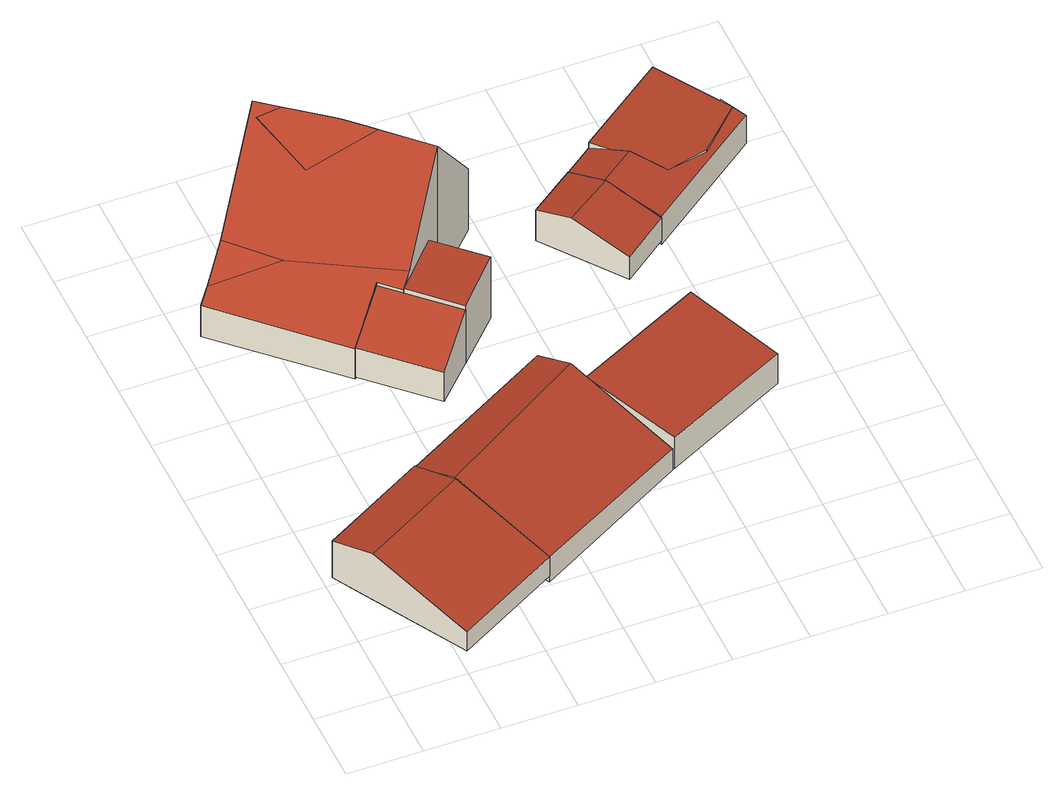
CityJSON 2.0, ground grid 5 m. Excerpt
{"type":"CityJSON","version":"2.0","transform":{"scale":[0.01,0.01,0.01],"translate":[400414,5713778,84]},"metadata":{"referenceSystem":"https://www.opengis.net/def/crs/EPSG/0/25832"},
"CityObjects":{
"building1":{"type":"Building","attributes":{"name":"05913000705900101 005","LoD1_datenquelleDachhoehe":"1000","LoD1_bezugspunktDach":"2200","GebaeudeHoehe":3.8,"LoD1_AnlassartAlkis":300500,"LoD1_datenquelleBodenhoehe":"1000","LoD1_datenquelleLage":"1000","LoD2_datenquelleBodenhoehe":"1000","LoD2_datenquelleDachhoehe":"1000","LoD2_datenquelleLage":"1000","LoD2_FFDatum":"2020-02-06","LoD3_datenquelleBodenhoehe":"1000","LoD3_datenquelleDachhoehe":"1000","LoD3_datenquelleLage":"1000","LoD3_FFDatum":"2019-10-16","LoD3_FirstGenerationBy":"Hochschule Niederrhein, iPattern Institut, 2019","measuredHeight":3.8,"roofType":"1000","storeysAboveGround":0},"address":[{"locality":"Dortmund","thoroughfareName":"Bönninghauser Straße","thoroughfareNumber":"101"}],"geometry":[{"type":"MultiSurface","lod":"2","boundaries":[[[0,1,2,3]],[[0,3,4,5]],[[6,7,8,9,10,11]],[[8,6,4,3,2]],[[9,8,2,1]],[[11,9,1,0,5]],[[6,11,5,4]]],"semantics":{"surfaces":[{"type":"RoofSurface"},{"type":"GroundSurface"},{"type":"WallSurface"}],"values":[0,0,1,2,2,2,2]}}]},
"building2":{"type":"Building","attributes":{"name":"05913000705900101 006","LoD1_datenquelleDachhoehe":"1000","LoD1_bezugspunktDach":"2200","GebaeudeHoehe":4.5,"LoD1_AnlassartAlkis":300500,"LoD1_datenquelleBodenhoehe":"1000","LoD1_datenquelleLage":"1000","LoD2_datenquelleBodenhoehe":"1000","LoD2_datenquelleDachhoehe":"1000","LoD2_datenquelleLage":"1000","LoD2_FFDatum":"2020-02-06","LoD3_datenquelleBodenhoehe":"1000","LoD3_datenquelleDachhoehe":"1000","LoD3_datenquelleLage":"1000","LoD3_FFDatum":"2019-10-16","LoD3_FirstGenerationBy":"Hochschule Niederrhein, iPattern Institut, 2019","measuredHeight":4.5,"roofType":"9999","storeysAboveGround":0},"address":[{"locality":"Dortmund","thoroughfareName":"Bönninghauser Straße","thoroughfareNumber":"101"}],"geometry":[{"type":"MultiSurface","lod":"2","boundaries":[[[12,13,14,15,16]],[[15,17,18,19,16]],[[20,21,22,23,24,25,26,27]],[[23,20,18,17,15,14]],[[24,23,14,13]],[[27,24,13,12,16,19]],[[20,27,19,18]]],"semantics":{"surfaces":[{"type":"RoofSurface"},{"type":"GroundSurface"},{"type":"WallSurface"}],"values":[0,0,1,2,2,2,2]}}]},
"building3":{"type":"Building","attributes":{"name":"05913000705900101 004","LoD1_datenquelleDachhoehe":"1000","LoD1_bezugspunktDach":"2200","GebaeudeHoehe":4.4,"LoD1_AnlassartAlkis":300500,"LoD1_datenquelleBodenhoehe":"1000","LoD1_datenquelleLage":"1000","LoD2_datenquelleBodenhoehe":"1000","LoD2_datenquelleDachhoehe":"1000","LoD2_datenquelleLage":"1000","LoD2_FFDatum":"2020-02-06","LoD3_datenquelleBodenhoehe":"1000","LoD3_datenquelleDachhoehe":"1000","LoD3_datenquelleLage":"1000","LoD3_FFDatum":"2019-10-16","LoD3_FirstGenerationBy":"Hochschule Niederrhein, iPattern Institut, 2019","measuredHeight":4.4,"roofType":"2100","storeysAboveGround":0},"address":[{"locality":"Dortmund","thoroughfareName":"Bönninghauser Straße","thoroughfareNumber":"101"}],"geometry":[{"type":"MultiSurface","lod":"2","boundaries":[[[28,29,30,31,32]],[[33,34,35,36,37]],[[33,37,28,32]],[[35,33,32,31,30]],[[36,35,30,29]],[[37,36,29,28]]],"semantics":{"surfaces":[{"type":"RoofSurface"},{"type":"GroundSurface"},{"type":"WallSurface"}],"values":[0,1,2,2,2,2]}}]},
"building4":{"type":"Building","attributes":{"name":"05913000705900101 001","LoD1_datenquelleDachhoehe":"1000","LoD1_bezugspunktDach":"2200","GebaeudeHoehe":12,"LoD1_AnlassartAlkis":300500,"LoD1_datenquelleBodenhoehe":"1000","LoD1_datenquelleLage":"1000","LoD2_datenquelleBodenhoehe":"1000","LoD2_datenquelleDachhoehe":"1000","LoD2_datenquelleLage":"1000","LoD2_FFDatum":"2020-02-06","LoD3_datenquelleBodenhoehe":"1000","LoD3_datenquelleDachhoehe":"1000","LoD3_datenquelleLage":"1000","LoD3_FFDatum":"2019-10-16","LoD3_FirstGenerationBy":"Hochschule Niederrhein, iPattern Institut, 2019","measuredHeight":12,"roofType":"9999","storeysAboveGround":0},"address":[{"locality":"Dortmund","thoroughfareName":"Bönninghauser Straße","thoroughfareNumber":"101"}],"geometry":[{"type":"MultiSurface","lod":"2","boundaries":[[[38,39,40,41,42,43,44,45,46,47,48,49,50]],[[51,52,46,45,44,53,54,55]],[[40,56,57,58,59,60,61,41]],[[49,62,55,54,63,64,50]],[[40,39,65,56]],[[66,47,46,67,68,69,70,49]],[[71,72,73,74,75,76,77,78,79,80,81,82,83,84,85,86,87,88]],[[81,78,64,63,54,53]],[[82,81,53,44]],[[86,82,44,43,42,41,61]],[[87,86,61,60]],[[88,87,60,59]],[[71,88,59,58]],[[78,71,58,57,56,65,39,38,50,64]],[[49,48,66]],[[62,49,70]],[[55,62,70,69]],[[52,51,55,69,68,67]],[[89,90,67,46]],[[48,47,66]]],"semantics":{"surfaces":[{"type":"RoofSurface"},{"type":"GroundSurface"},{"type":"WallSurface"}],"values":[0,0,0,0,0,0,1,2,2,2,2,2,2,2,2,2,2,2,2,2]}}]},
"building5":{"type":"Building","attributes":{"name":"05913000705900101 003","LoD1_datenquelleDachhoehe":"1000","LoD1_bezugspunktDach":"2200","GebaeudeHoehe":5.1,"LoD1_AnlassartAlkis":300500,"LoD1_datenquelleBodenhoehe":"1000","LoD1_datenquelleLage":"1000","LoD2_datenquelleBodenhoehe":"1000","LoD2_datenquelleDachhoehe":"1000","LoD2_datenquelleLage":"1000","LoD2_FFDatum":"2020-02-06","LoD3_datenquelleBodenhoehe":"1000","LoD3_datenquelleDachhoehe":"1000","LoD3_datenquelleLage":"1000","LoD3_FFDatum":"2019-10-16","LoD3_FirstGenerationBy":"Hochschule Niederrhein, iPattern Institut, 2019","measuredHeight":5.1,"roofType":"1000","storeysAboveGround":0},"address":[{"locality":"Dortmund","thoroughfareName":"Bönninghauser Straße","thoroughfareNumber":"101"}],"geometry":[{"type":"MultiSurface","lod":"2","boundaries":[[[91,92,93,94]],[[95,96,97,98]],[[95,98,91,94]],[[96,95,94,93]],[[97,96,93,92]],[[98,97,92,91]]],"semantics":{"surfaces":[{"type":"RoofSurface"},{"type":"GroundSurface"},{"type":"WallSurface"}],"values":[0,1,2,2,2,2]}}]},
"building6":{"type":"Building","attributes":{"name":"05913000705900101 007","LoD1_datenquelleDachhoehe":"1000","LoD1_bezugspunktDach":"2200","GebaeudeHoehe":3.4,"LoD1_AnlassartAlkis":300500,"LoD1_datenquelleBodenhoehe":"1000","LoD1_datenquelleLage":"1000","LoD2_datenquelleBodenhoehe":"1000","LoD2_datenquelleDachhoehe":"1000","LoD2_datenquelleLage":"1000","LoD2_FFDatum":"2020-02-06","LoD3_datenquelleBodenhoehe":"1000","LoD3_datenquelleDachhoehe":"1000","LoD3_datenquelleLage":"1000","LoD3_FFDatum":"2019-10-16","LoD3_FirstGenerationBy":"Hochschule Niederrhein, iPattern Institut, 2019","measuredHeight":3.4,"roofType":"1000","storeysAboveGround":0},"address":[{"locality":"Dortmund","thoroughfareName":"Bönninghauser Straße","thoroughfareNumber":"101"}],"geometry":[{"type":"MultiSurface","lod":"2","boundaries":[[[99,100,101,102]],[[103,104,105,106]],[[103,106,99,102]],[[104,103,102,101]],[[105,104,101,100]],[[106,105,100,99]]],"semantics":{"surfaces":[{"type":"RoofSurface"},{"type":"GroundSurface"},{"type":"WallSurface"}],"values":[0,1,2,2,2,2]}}]},
"building7":{"type":"Building","attributes":{"name":"05913000705900101 009","LoD1_datenquelleDachhoehe":"1000","LoD1_bezugspunktDach":"2200","GebaeudeHoehe":3.2,"LoD1_AnlassartAlkis":300500,"LoD1_datenquelleBodenhoehe":"1000","LoD1_datenquelleLage":"1000","LoD2_datenquelleBodenhoehe":"1000","LoD2_datenquelleDachhoehe":"1000","LoD2_datenquelleLage":"1000","LoD2_FFDatum":"2020-02-06","LoD3_datenquelleBodenhoehe":"1000","LoD3_datenquelleDachhoehe":"1000","LoD3_datenquelleLage":"1000","LoD3_FFDatum":"2019-10-16","LoD3_FirstGenerationBy":"Hochschule Niederrhein, iPattern Institut, 2019","measuredHeight":3.2,"roofType":"1000","storeysAboveGround":0},"address":[{"locality":"Dortmund","thoroughfareName":"Bönninghauser Straße","thoroughfareNumber":"101"}],"geometry":[{"type":"MultiSurface","lod":"2","boundaries":[[[107,108,109,110]],[[109,111,112,110]],[[113,114,115,116,117,118]],[[114,113,109,108]],[[115,114,108,107]],[[117,115,107,110,112]],[[118,117,112,111]],[[113,118,111,109]]],"semantics":{"surfaces":[{"type":"RoofSurface"},{"type":"GroundSurface"},{"type":"WallSurface"}],"values":[0,0,1,2,2,2,2,2]}}]},
"building8":{"type":"Building","attributes":{"name":"05913000705900101 010","LoD1_datenquelleDachhoehe":"1000","LoD1_bezugspunktDach":"2200","GebaeudeHoehe":3.4,"LoD1_AnlassartAlkis":300500,"LoD1_datenquelleBodenhoehe":"1000","LoD1_datenquelleLage":"1000","LoD2_datenquelleBodenhoehe":"1000","LoD2_datenquelleDachhoehe":"1000","LoD2_datenquelleLage":"1000","LoD2_FFDatum":"2020-02-06","LoD3_datenquelleBodenhoehe":"1000","LoD3_datenquelleDachhoehe":"1000","LoD3_datenquelleLage":"1000","LoD3_FFDatum":"2019-10-16","LoD3_FirstGenerationBy":"Hochschule Niederrhein, iPattern Institut, 2019","measuredHeight":3.4,"roofType":"1000","storeysAboveGround":0},"address":[{"locality":"Dortmund","thoroughfareName":"Bönninghauser Straße","thoroughfareNumber":"101"}],"geometry":[{"type":"MultiSurface","lod":"2","boundaries":[[[119,120,121,122,123,124,125,126,127]],[[128,120,129,130,131,132,133,122]],[[129,127,134,135,136,130]],[[137,138,139,140,141,142,143,144,145,146,147]],[[134,127,126]],[[141,138,136,135,134,126,125]],[[128,122,121]],[[120,128,121]],[[120,119,129]],[[123,122,148]],[[145,141,125,124,123,122,133]],[[147,145,133,132,131]],[[138,147,131,130,136]],[[119,127,129]]],"semantics":{"surfaces":[{"type":"RoofSurface"},{"type":"GroundSurface"},{"type":"WallSurface"}],"values":[0,0,0,1,2,2,2,2,2,2,2,2,2,2]}}]}
},
"vertices":[
[175,684,579],[524,69,355],[1221,465,355],[872,1079,579],[719,1350,500],[22,953,500],[719,1350,195],[872,1079,195],[1221,465,195],[524,69,195],[175,684,195],[22,953,195],
[870,1084,588],[1221,465,353],[2263,1056,316],[1885,1723,570],[869,1084,589],[1884,1723,570],[1761,1941,484],[719,1350,484],[1761,1941,141],[1884,1723,141],[1885,1723,141],[2263,1056,141],[1221,465,141],[870,1084,141],[869,1084,141],[719,1350,141],
[812,2486,411],[1222,2090,411],[1466,2342,610],[1180,2619,610],[1056,2739,610],[1056,2739,166],[1180,2619,166],[1466,2342,166],[1222,2090,166],[812,2486,166],
[687,3775,1349],[327,3402,665],[619,3129,628],[1249,2690,701],[1257,2698,714],[1464,2913,1109],[1573,3026,1317],[1399,3180,1330],[1295,3272,1339],[863,3366,1076],[683,3706,1276],[829,3661,1351],[688,3775,1351],[1152,3398,1349],[1230,3329,1343],[1919,3384,666],[1370,3914,666],[1119,3428,1351],[173,3242,478],[170,3239,476],[103,3170,413],[812,2486,404],[1056,2739,637],[1180,2619,636],[1063,3472,1351],[1368,3915,666],[1086,4188,620],[327,3401,665],[683,3706,1277],[1230,3329,1345],[1152,3398,1351],[1119,3428,1353],[1063,3472,1353],[103,3170,152],[170,3239,152],[173,3242,152],[327,3401,152],[327,3402,152],[687,3775,152],[688,3775,152],[1086,4188,152],[1368,3915,152],[1370,3914,152],[1919,3384,152],[1573,3026,152],[1464,2913,152],[1257,2698,152],[1249,2690,152],[1180,2619,152],[1056,2739,152],[812,2486,152],[1295,3272,152],[1230,3329,152],
[1466,2342,644],[1750,2637,676],[1464,2913,676],[1180,2619,645],[1180,2619,162],[1464,2913,162],[1750,2637,162],[1466,2342,162],
[1984,1722,418],[2302,1121,339],[3146,1545,327],[2840,2153,406],[2840,2153,78],[3146,1545,78],[2302,1121,78],[1984,1722,78],
[2655,2656,312],[2958,2883,312],[2728,3191,433],[2416,2975,438],[2571,3400,372],[2267,3174,380],[2728,3191,122],[2958,2883,122],[2655,2656,122],[2416,2975,122],[2267,3174,122],[2571,3400,122],
[2953,3368,390],[3129,3195,365],[3411,3273,351],[3695,3550,351],[3646,3615,359],[3642,3621,359],[3364,3993,405],[2762,3543,416],[2863,3451,402],[3411,3273,336],[2953,3368,432],[2723,3197,432],[2958,2883,325],[3410,3221,325],[3751,3475,325],[2762,3543,369],[2761,3542,369],[2571,3400,369],[2723,3197,91],[2571,3400,91],[2761,3542,91],[2762,3543,91],[3364,3993,91],[3642,3621,91],[3646,3615,91],[3695,3550,91],[3751,3475,91],[3410,3221,91],[2958,2883,91],[3646,3615,373]
]}
